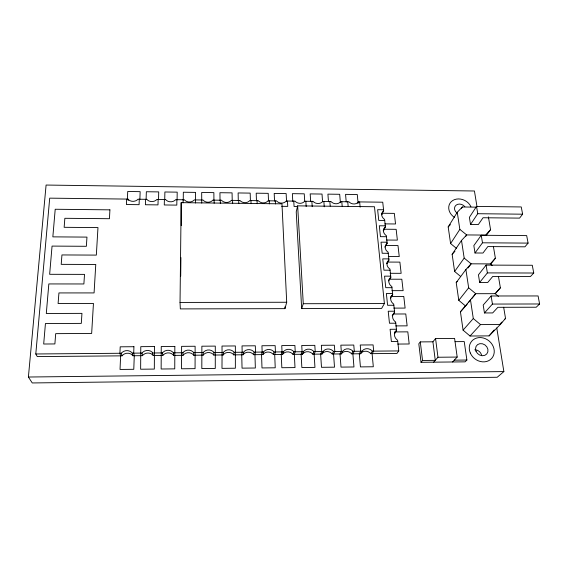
<?xml version="1.0" encoding="UTF-8"?>
<svg xmlns="http://www.w3.org/2000/svg" width="568" height="568" viewBox="0 0 568 568"><rect width="100%" height="100%" fill="white"/><g stroke="black" fill="none" stroke-linecap="round" stroke-linejoin="round"><path stroke-width="0.85" d="M195.534 203.01L195.577 192.389L183.329 192.225L183.251 199.971M180.035 302.432L181.171 202.648L281.969 203.834L286.705 302.254L284.951 308.644L180.333 308.907L180.035 302.432L286.705 302.254M180.702 276.14L180.908 257.545M181.263 225.666L181.171 202.648M183.081 202.861L183.116 199.766M176.882 199.695L176.811 205.112L164.273 204.97L164.393 199.538M177.088 199.9L177.195 192.147L164.89 191.984L164.727 199.744M158.131 199.467L157.989 204.892L145.394 204.75L145.571 199.311M158.529 199.673L158.72 191.906L146.352 191.743L146.104 199.524M203.174 355.135L203.245 352.565L203.834 351.833A6.759 6.418 -2.9 0 1 213.362 351.755L213.959 352.479L213.788 355.043L223.189 354.957L223.764 354.233A6.66 6.347 2.9 0 1 233.157 354.155L233.746 354.865L243.097 354.787L243.658 354.063A6.631 6.326 9.3 0 1 253.001 353.985L253.598 354.695L262.899 354.609L263.445 353.892A6.61 6.291 15.5 0 1 272.739 353.814L273.343 354.517L282.594 354.439L283.134 353.722A6.603 6.255 20.8 0 1 292.378 353.644L292.981 354.347L302.467 354.269L302.993 353.552A6.596 6.212 25.2 0 1 312.187 353.466L312.798 354.176L321.95 354.091L322.468 353.381A6.589 6.163 28.7 0 1 331.613 353.303L332.223 354.006L341.332 353.928L341.837 353.211A6.589 6.113 31.4 0 1 350.932 353.133L351.549 353.836L360.609 353.757L361.106 353.047A6.596 6.063 33.5 0 1 370.151 352.969L370.776 353.665L396.961 353.438L398.764 350.925L397.614 340.218L396.833 339.685A6.575 5.9 33.5 0 1 395.903 331.037L396.563 330.498L395.647 321.95L394.874 321.431A6.497 5.801 31.3 0 1 393.958 312.947L394.618 312.421L393.716 304.043L392.95 303.532A6.418 5.694 29.3 0 1 392.055 295.218L392.708 294.707L391.821 286.485L391.068 285.981A6.347 5.595 27.6 0 1 390.188 277.83L390.834 277.326L389.939 269.026L389.194 268.529A6.276 5.488 26 0 1 388.334 260.534L388.974 260.045L388.121 252.142L387.383 251.652A6.205 5.389 24.6 0 1 386.538 243.814L387.177 243.338L386.339 235.585L385.608 235.102A6.141 5.297 23.4 0 1 384.777 227.406L385.409 226.944L384.586 219.333L383.861 218.865A6.085 5.197 22.3 0 1 383.052 211.31L383.677 210.856L382.74 202.201L358.415 201.903L357.954 202.499A6.035 5.162 18.6 0 1 349.54 202.393L348.972 201.789L340.566 201.683L340.09 202.279A6.042 5.19 17 0 1 331.641 202.18L331.073 201.569L322.624 201.47L322.141 202.066A6.056 5.218 15.3 0 1 313.657 201.959L313.089 201.349L304.597 201.249L304.107 201.846A6.071 5.247 13.4 0 1 295.573 201.739L295.012 201.129L286.215 201.022L285.718 201.626A6.085 5.275 11.5 0 1 277.141 201.519L276.588 200.909L268.011 200.802L267.5 201.406A6.106 5.297 9.6 0 1 258.88 201.299L258.326 200.681L249.707 200.582L249.196 201.179A6.127 5.318 7.6 0 1 240.534 201.079L239.98 200.461L231.318 200.355L230.793 200.958A6.149 5.339 5.7 0 1 222.088 200.852L221.541 200.234L212.837 200.128L212.304 200.738A6.177 5.353 3.7 0 1 203.557 200.632L203.01 200.014L194.263 199.908L193.716 200.511A6.205 5.368 1.8 0 1 184.927 200.405L184.387 199.787L175.597 199.68L175.043 200.284A6.234 5.382 -0.1 0 1 166.204 200.177L165.671 199.56L156.832 199.446L156.271 200.057A6.269 5.396 -1.9 0 1 147.389 199.95L146.856 199.325L137.974 199.219L137.399 199.829A6.305 5.403 -3.7 0 1 128.474 199.723L127.949 199.098L49.707 198.147L35.791 353.978L37.275 356.59L122.013 355.845L122.645 355.114A6.901 6.39 -18.8 0 1 132.294 355.028L132.862 355.753L142.469 355.667L143.086 354.936A6.837 6.39 -16.2 0 1 152.685 354.851L153.261 355.575L162.817 355.49L163.421 354.759A6.788 6.383 -12.8 0 1 172.97 354.673L173.545 355.398L183.052 355.312L183.641 354.581A6.738 6.383 -8.5 0 1 193.141 354.503L193.724 355.22L203.174 355.135L203.756 354.411A6.695 6.369 -3.2 0 1 213.199 354.325L213.788 355.043M139.281 199.233L139.082 204.679L126.423 204.537L126.657 199.084M139.877 199.446L140.154 191.657L127.722 191.494L127.388 199.297M496.766 327.963L503.873 371.586L497.206 377.266L32.248 382.953L28.4 377.024L46.093 185.047L474.436 190.997L476.999 206.702M223.189 354.957L223.444 352.394L224.019 351.67A6.724 6.397 3.1 0 1 233.498 351.585L234.094 352.309L233.746 354.865M243.097 354.787L244.098 351.5A6.695 6.376 9.4 0 1 253.527 351.422L254.13 352.139L263.516 352.061L264.07 351.336A6.674 6.34 15.4 0 1 273.442 351.258L274.053 351.968L283.389 351.89L283.929 351.166A6.66 6.305 20.7 0 1 293.258 351.088L293.869 351.805L303.44 351.727L303.972 351.003A6.653 6.255 25 0 1 313.245 350.925L313.863 351.635L323.093 351.556L323.618 350.839A6.653 6.205 28.4 0 1 332.841 350.761L333.459 351.471L342.646 351.393L343.157 350.676A6.653 6.156 31.1 0 1 352.33 350.598L352.955 351.308L362.093 351.23L362.597 350.513A6.653 6.106 33.3 0 1 371.72 350.442L372.352 351.145L398.764 350.925M253.598 354.695L254.13 352.139M297.653 205.857L296.226 211.843L301.672 308.601L381.646 308.403L384.408 303.568L374.475 206.738L297.653 205.857L303.269 303.717L301.672 308.601M262.899 354.609L263.516 352.061M273.343 354.517L274.053 351.968M282.594 354.439L283.389 351.89M292.981 354.347L293.869 351.805M357.883 203.316L358.415 201.903M302.467 354.269L303.44 351.727M312.798 354.176L313.863 351.635M381.511 214.782L383.677 210.856M321.95 354.091L323.093 351.556M383.208 230.778L385.409 226.944M332.223 354.006L333.459 351.471M384.941 247.08L387.177 243.338M386.709 263.687L388.974 260.045M341.332 353.928L342.646 351.393M390.834 277.326L388.533 280.869M351.549 353.836L352.955 351.308M392.708 294.707L390.365 298.136M360.609 353.757L362.093 351.23M394.618 312.421L392.232 315.744M456.509 248.408L450.587 243.551L448.188 226.916L457.261 212.283L462.366 206.979L476.495 207.15M370.776 353.665L372.352 351.145M461.45 208.456L462.366 206.979M450.587 243.551L459.839 229.38L457.261 212.283M476.552 206.425L469.388 217.331L470.517 224.481L478.348 224.552L483.048 217.743L519.571 218.119L522.624 214.193L521.254 206.951L476.552 206.425L477.738 213.71L470.517 224.481M394.582 333.033L395.903 331.037M396.563 330.498L394.803 333.167L394.668 331.932L407.817 331.854L409.194 343.981L397.728 344.066M460.641 276.474L454.62 271.483L452.135 254.308L461.507 240.434L466.683 234.932L485.519 235.081L490.56 229.642L488.402 216.869M465.732 236.338L466.683 234.932L459.839 229.38M454.62 271.483L464.177 258.099L461.507 240.434M481.245 235.266L473.84 245.603L475.004 252.987L482.97 253.03L487.82 246.59L524.931 246.817L528.091 243.104L526.678 235.614L481.245 235.266L482.473 242.799L475.004 252.987M486.442 235.28L490.56 229.642M467.201 304.086L465.597 306.038L458.781 300.337L456.218 282.587L465.902 269.53L471.142 263.822L490.276 263.893L492.193 265.455M468.039 267.989L471.142 263.822L464.177 258.099M452.554 361.979L457.19 357.066L454.592 338.407L435.564 338.535L432.915 341.808L420.306 341.9L418.822 343.832L421.023 362.292L465.093 361.851L466.889 360.034L464.233 341.581L455.067 341.652M486.101 265.1L478.448 274.827L479.648 282.466L487.742 282.474L492.761 276.431L530.484 276.502L533.75 273.016L532.28 265.263L486.101 265.1L487.372 272.903L479.648 282.466M458.781 300.337L468.657 287.806L465.902 269.53M490.603 264.234L495.381 258.241L493.407 246.512M183.052 355.312L182.939 352.735L183.535 352.004A6.802 6.433 -8.1 0 1 193.12 351.926L193.702 352.65L193.724 355.22M503.66 307.281L505.534 318.407L500.294 324.505L489.091 335.887L470.02 336.015L463.083 330.143L460.435 311.804L475.75 293.691L495.204 293.684L498.455 296.361M468.806 302.14L469.871 300.841M472.008 298.243L475.75 293.691L468.657 287.806M162.817 355.49L162.512 352.913L163.123 352.174A6.851 6.44 -12.4 0 1 172.757 352.096L173.346 352.82L173.545 355.398M421.023 362.292L422.535 360.467L420.306 341.9M35.791 353.978L121.332 353.253L121.964 352.515A6.965 6.44 -18.5 0 1 131.712 352.437L132.28 353.161L141.979 353.083L142.603 352.345A6.901 6.44 -15.8 0 1 152.288 352.266L153.261 355.575M489.091 335.887L494.188 329.965M491.128 295.985L483.205 305.051L484.454 312.954L492.676 312.933L497.873 307.316L536.22 307.224L539.6 303.972L538.081 295.949L491.128 295.985L492.442 304.065L484.454 312.954M433.668 362.164L437.971 357.251L457.19 357.066M495.204 293.684L500.373 287.813L498.477 276.552M463.083 330.143L473.293 318.534L470.439 299.627M495.175 293.727L500.373 287.813M460.435 311.804L465.597 306.038M490.276 263.893L495.381 258.241M456.218 282.587L457.354 281.352M470.02 336.015L480.521 324.598L500.294 324.505M452.135 254.308L454.933 251.326M448.188 226.916L450.396 224.616M500.159 323.881L501.949 322.056M504.341 319.621L505.534 318.407M28.4 377.024L503.873 371.586M422.535 360.467L435.265 360.346L432.915 341.808M454.272 360.155L466.889 360.034M152.87 352.991L162.512 352.913M173.346 352.82L182.939 352.735M193.702 352.65L203.245 352.565M213.959 352.479L223.444 352.394M234.094 352.309L243.53 352.231M397.749 341.496L391.373 341.538L390.102 329.291L396.428 329.255M395.782 323.199L389.47 323.227L388.214 311.221L394.49 311.207M395.775 325.911L407.135 325.854L405.779 313.969L393.624 314.012M303.269 303.717L384.408 303.568M492.442 304.065L539.6 303.972M393.844 305.264L387.596 305.279L386.368 293.514L392.58 293.507M393.858 308.112L405.112 308.083L403.784 296.432L390.883 296.439M391.955 287.685L385.764 287.685L384.557 276.147L390.713 276.154M391.984 290.66L403.124 290.66L401.825 279.229L389.045 279.207M388.065 262.068L399.879 262.111L401.15 273.322L390.117 273.293M390.067 270.198L383.94 270.183L382.754 258.866L388.853 258.894M487.372 272.903L533.75 273.016M388.249 253.3L382.172 253.264L381.014 242.167L387.049 242.209M388.306 256.509L399.247 256.558L397.99 245.561L386.29 245.49M386.538 240.037L397.373 240.115L396.144 229.323L383.72 229.216L383.833 230.317M482.473 242.799L528.091 243.104M385.289 225.837L379.31 225.78L380.446 236.671L386.46 236.714M384.706 220.448L378.742 220.391L377.635 209.706L383.556 209.769M384.919 223.877L395.534 223.977L394.327 213.383L382.896 213.263M281.664 206.312L287.742 206.376L287.472 201.036M297.533 206.489L294.075 206.454L293.777 201.115M477.738 213.71L522.624 214.193M473.293 318.534L480.521 324.598M121.332 353.253L122.013 355.845M132.28 353.161L132.862 355.753M141.979 353.083L142.469 355.667M127.949 199.098L128.176 200.568M435.564 338.535L437.971 357.251M382.015 213.249L382.129 214.328M385.452 245.482L385.573 246.604M387.22 262.061L387.34 263.204M359.643 201.917L360.14 207.206M358.06 202.932L357.279 194.519L345.557 194.37L346.217 201.952M347.751 201.775L348.141 206.191M341.794 201.697L342.163 206.12M340.388 202.719L339.685 194.291L327.913 194.135L328.489 201.732M329.852 201.555L330.2 206.106M323.866 201.484L324.25 206.795M322.56 201.661L322.013 194.057L310.185 193.901L310.682 201.519M311.86 201.335L312.208 206.66M305.84 201.264L306.173 206.589M304.725 201.448L304.249 193.823L292.364 193.667L292.783 201.299M286.535 201.228L286.144 193.581L274.195 193.425L274.536 201.079M284.866 306.883L284.951 308.644M275.345 200.894L275.48 203.947M269.267 200.816L269.388 203.876M268.515 201.008L268.21 193.347L256.204 193.191L256.459 200.859M257.084 200.667L257.183 203.734M250.971 200.596L251.063 203.663M250.41 200.788L250.183 193.113L238.12 192.95L238.29 200.639M238.73 200.447L238.801 203.514M232.589 200.369L232.646 203.443M232.22 200.568L232.071 192.871L219.944 192.708L220.036 200.419M220.285 200.22L220.32 203.301M214.115 200.149L214.143 203.223M213.93 200.348L213.866 192.63L201.683 192.474L201.746 203.081M474.741 349.796A6.454 5.616 39.7 0 1 480.421 352.721L481.245 354.148A6.454 5.616 39.7 0 1 481.685 355.689M454.535 217.438A11.956 9.926 26.9 0 1 452.582 200.611A11.956 9.926 26.9 0 1 470.915 206.681M456.786 212.865A5.978 4.963 26.9 0 1 456.168 205.098A5.978 4.963 26.9 0 1 464.844 206.702M195.108 355.206L195.065 368.646L181.54 368.788L181.611 346.352L195.122 346.253L195.108 355.206M174.837 346.409L174.752 368.866L161.149 369.008L161.255 346.508L174.837 346.409M201.867 352.579L201.817 368.575L215.272 368.433L215.293 346.104L201.86 346.203L201.867 352.579M154.446 346.558L154.326 369.079L140.644 369.221L140.786 346.665L154.446 346.558M133.934 346.714L133.707 353.154L134.275 355.738L133.785 369.299L120.033 369.441L120.615 355.859L119.919 353.268L120.203 346.821L133.934 346.714M109.915 209.848L109.447 218.715L64.858 218.297L64.141 227.306L97.973 227.59L96.333 255.103L61.947 254.94L61.202 264.347L95.772 264.468L94.075 292.918L58.937 292.932L58.092 303.504L93.45 303.44L91.654 333.451L55.7 333.657L54.883 343.938L43.686 344.016L45.44 323.547L81.295 323.384L81.955 313.366L46.299 313.479L48.827 283.936L83.886 283.964L84.518 274.379L49.65 274.301L52.057 246.093L86.364 246.292L86.968 237.104L52.845 236.863L55.21 209.258L109.915 209.848M222.074 352.409L221.981 368.362L235.365 368.22L235.358 345.947L221.996 346.047L222.074 352.409M242.167 352.238L241.741 354.794L242.046 368.149L255.351 368.014L254.961 354.68L255.508 352.124L255.316 345.798L242.025 345.898L242.167 352.238M262.153 352.068L261.55 354.624L261.99 367.943L275.231 367.801L274.699 354.51L275.423 351.961L275.161 345.649L261.94 345.749L262.153 352.068M282.033 351.904L281.252 354.453L281.834 367.73L295.005 367.588L294.33 354.34L295.225 351.791L294.906 345.5L281.756 345.6L282.033 351.904M302.091 351.734L301.132 354.276L301.856 367.517L314.956 367.382L314.139 354.162L315.212 351.627L314.821 345.351L301.743 345.45L302.091 351.734M321.758 351.571L320.622 354.105L321.488 367.311L334.509 367.176L333.558 353.992L334.808 351.457L334.353 345.202L321.346 345.301L321.758 351.571M341.318 351.407L340.012 353.935L341.006 367.105L353.963 366.971L352.877 353.821L354.297 351.294L353.779 345.053L340.835 345.152L341.318 351.407M360.772 351.244L359.296 353.765L360.424 366.9L373.318 366.765L372.097 353.658L373.68 351.13L373.098 344.911L360.226 345.003L360.772 351.244M470.318 353.04A13.192 11.424 39.3 0 0 491.86 358.202A13.192 11.424 39.3 0 0 483.084 337.932A13.192 11.424 39.3 0 0 470.318 353.04M476.034 351.308A6.596 5.708 39.3 0 0 486.804 353.914A6.596 5.708 39.3 0 0 482.445 343.775A6.596 5.708 39.3 0 0 476.034 351.308"/></g></svg>
